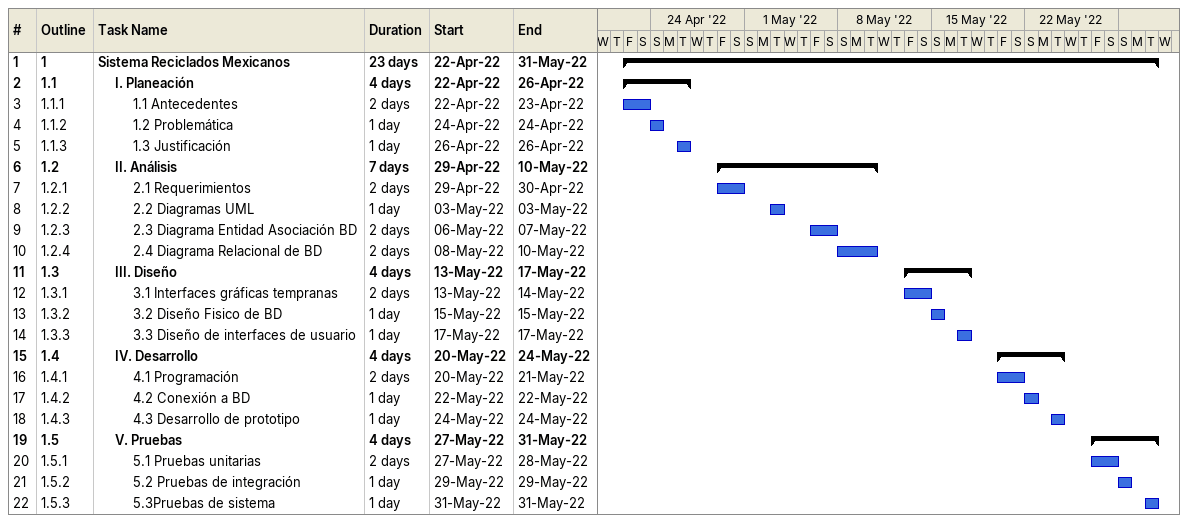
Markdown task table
| ID | WBS | Task | Duration | Start | Finish |
|---|---|---|---|---|---|
| 1 | 1 | **Sistema Reciclados Mexicanos** | 23d | 2022-04-22 | 2022-05-31 |
| 2 | 1.1 | **I. Planeación** | 4d | 2022-04-22 | 2022-04-26 |
| 3 | 1.1.1 | 1.1 Antecedentes | 2d | 2022-04-22 | 2022-04-23 |
| 4 | 1.1.2 | 1.2 Problemática | 1d | 2022-04-24 | 2022-04-24 |
| 5 | 1.1.3 | 1.3 Justificación | 1d | 2022-04-26 | 2022-04-26 |
| 6 | 1.2 | **II. Análisis** | 7d | 2022-04-29 | 2022-05-10 |
| 7 | 1.2.1 | 2.1 Requerimientos | 2d | 2022-04-29 | 2022-04-30 |
| 8 | 1.2.2 | 2.2 Diagramas UML | 1d | 2022-05-03 | 2022-05-03 |
| 9 | 1.2.3 | 2.3 Diagrama Entidad Asociación BD | 2d | 2022-05-06 | 2022-05-07 |
| 10 | 1.2.4 | 2.4 Diagrama Relacional de BD | 2d | 2022-05-08 | 2022-05-10 |
| 11 | 1.3 | **III. Diseño** | 4d | 2022-05-13 | 2022-05-17 |
| 12 | 1.3.1 | 3.1 Interfaces gráficas tempranas | 2d | 2022-05-13 | 2022-05-14 |
| 13 | 1.3.2 | 3.2 Diseño Fisico de BD | 1d | 2022-05-15 | 2022-05-15 |
| 14 | 1.3.3 | 3.3 Diseño de interfaces de usuario | 1d | 2022-05-17 | 2022-05-17 |
| 15 | 1.4 | **IV. Desarrollo** | 4d | 2022-05-20 | 2022-05-24 |
| 16 | 1.4.1 | 4.1 Programación | 2d | 2022-05-20 | 2022-05-21 |
| 17 | 1.4.2 | 4.2 Conexión a BD | 1d | 2022-05-22 | 2022-05-22 |
| 18 | 1.4.3 | 4.3 Desarrollo de prototipo | 1d | 2022-05-24 | 2022-05-24 |
| 19 | 1.5 | **V. Pruebas** | 4d | 2022-05-27 | 2022-05-31 |
| 20 | 1.5.1 | 5.1 Pruebas unitarias | 2d | 2022-05-27 | 2022-05-28 |
| 21 | 1.5.2 | 5.2 Pruebas de integración | 1d | 2022-05-29 | 2022-05-29 |
| 22 | 1.5.3 | 5.3Pruebas de sistema | 1d | 2022-05-31 | 2022-05-31 |
